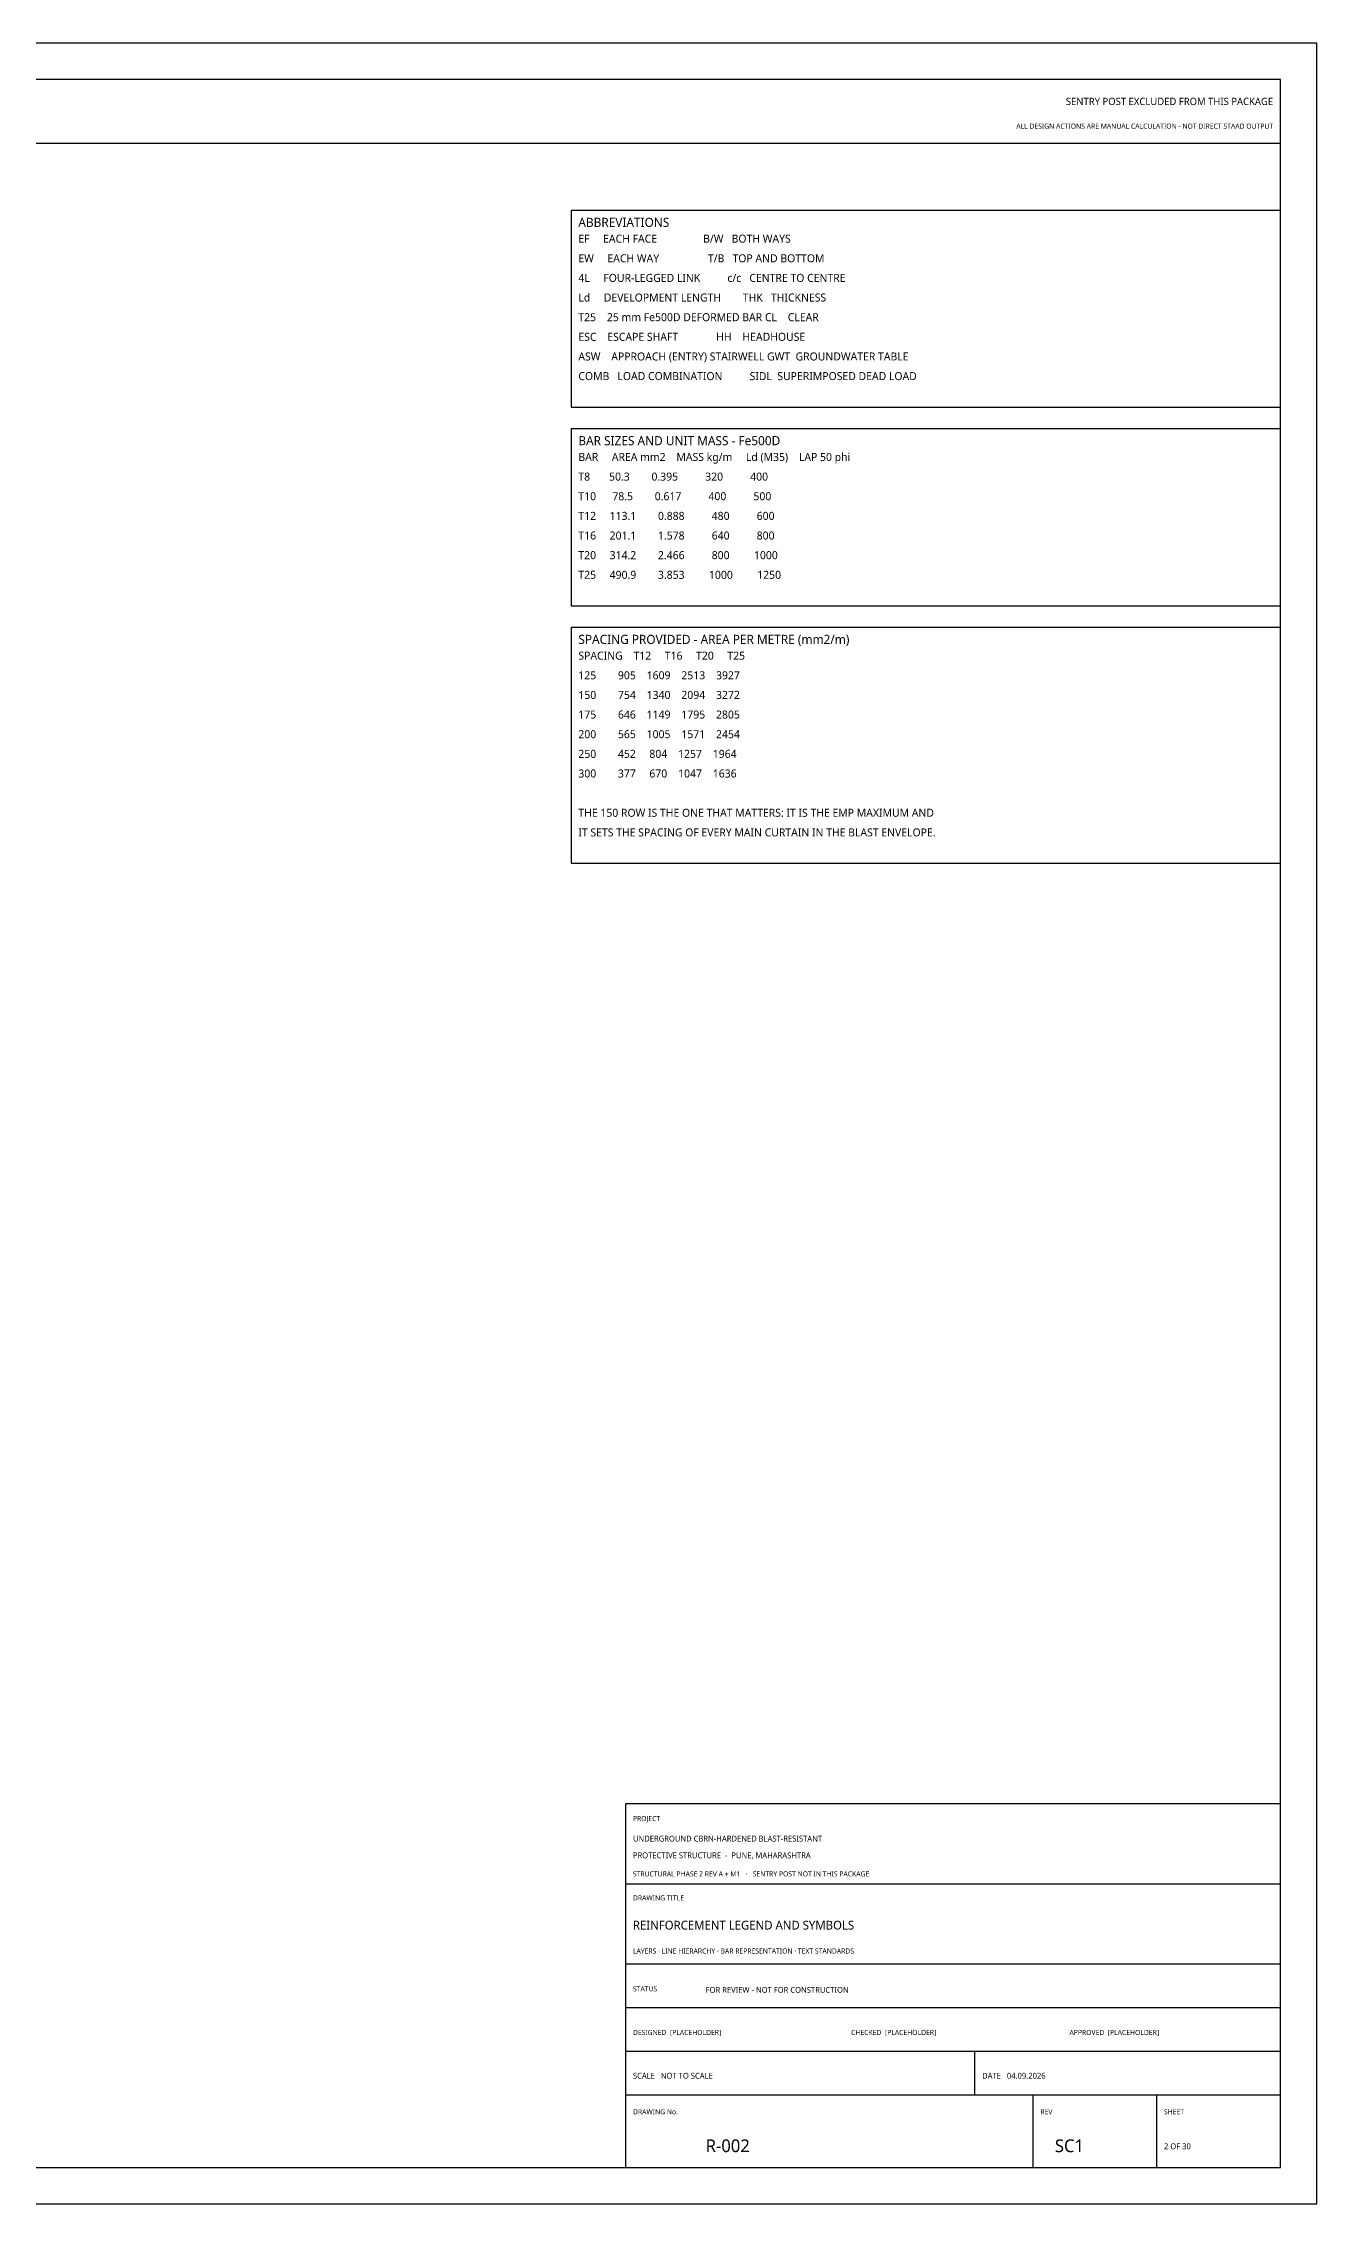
# Model space of a CAD drawing. Header units: millimetres. Extents: x 0 to 841, y 0 to 594.
# Drawn here: x 491 to 841, y 0 to 594 of the extents above; entities that cross this region are included whole.
import ezdxf
from ezdxf.enums import TextEntityAlignment as Align

# ---------------------------------------------------------------- set-up
doc = ezdxf.new("R2010")
doc.units = ezdxf.units.MM
for name, color, linetype in [('S-BLAST', 1, 'Continuous'), ('S-NOTE', 7, 'Continuous'), ('S-TITLE', 7, 'Continuous')]:
    doc.layers.add(name, color=color, linetype=linetype)
doc.styles.add('OpenSans', font='OpenSans-Regular.ttf')

msp = doc.modelspace()

# ---------------------------------------------------------------- linework, layer by layer
at = {"layer": 'S-TITLE'}
for p, q in [((10, 566.5), (831, 566.5)), ((651, 88), (831, 88)), ((651, 66), (831, 66)), ((651, 54), (831, 54)), ((651, 42), (831, 42)), ((747, 30), (747, 42)), ((651, 30), (831, 30)), ((763, 10), (763, 30)), ((797, 10), (797, 30))]:
    msp.add_line(p, q, dxfattribs=at)
for points in [[(0, 0), (841, 0), (841, 594), (0, 594)], [(10, 10), (831, 10), (831, 584), (10, 584)], [(636, 493.98), (831, 493.98), (831, 548), (636, 548)], [(636, 439.35), (831, 439.35), (831, 487.98), (636, 487.98)], [(636, 368.53), (831, 368.53), (831, 433.35), (636, 433.35)], [(651, 10), (831, 10), (831, 110), (651, 110)]]:
    msp.add_lwpolyline(points, close=True, dxfattribs=at)

# ---------------------------------------------------------------- texts
at = {"layer": 'S-BLAST', "style": 'OpenSans'}
for s, height, p in [('SENTRY POST EXCLUDED FROM THIS PACKAGE', 2, (829, 577)), ('ALL DESIGN ACTIONS ARE MANUAL CALCULATION - NOT DIRECT STAAD OUTPUT', 1.4, (829, 570.5))]:
    msp.add_text(s, height=height, dxfattribs=at).set_placement(p, align=Align.RIGHT)
msp.add_text('FOR REVIEW - NOT FOR CONSTRUCTION', height=1.6, dxfattribs=at).set_placement((673, 58))
at = {"layer": 'S-NOTE', "style": 'OpenSans'}
for s, p in [('EF     EACH FACE                 B/W   BOTH WAYS', (638, 539.17)), ('EW     EACH WAY                  T/B   TOP AND BOTTOM', (638, 533.77)), ('4L     FOUR-LEGGED LINK          c/c   CENTRE TO CENTRE', (638, 528.38)), ('Ld     DEVELOPMENT LENGTH        THK   THICKNESS', (638, 522.98)), ('T25    25 mm Fe500D DEFORMED BAR CL    CLEAR', (638, 517.58)), ('ESC    ESCAPE SHAFT              HH    HEADHOUSE', (638, 512.18)), ('ASW    APPROACH (ENTRY) STAIRWELL GWT  GROUNDWATER TABLE', (638, 506.78)), ('COMB   LOAD COMBINATION          SIDL  SUPERIMPOSED DEAD LOAD', (638, 501.38)), ('BAR     AREA mm2    MASS kg/m     Ld (M35)    LAP 50 phi', (638, 479.15)), ('T8       50.3        0.395          320          400', (638, 473.75)), ('T10      78.5        0.617          400          500', (638, 468.35)), ('T12     113.1        0.888          480          600', (638, 462.95)), ('T16     201.1        1.578          640          800', (638, 457.55)), ('T20     314.2        2.466          800         1000', (638, 452.15)), ('T25     490.9        3.853         1000         1250', (638, 446.75)), ('SPACING    T12     T16     T20     T25', (638, 424.53)), ('125        905    1609    2513    3927', (638, 419.13)), ('150        754    1340    2094    3272', (638, 413.73)), ('175        646    1149    1795    2805', (638, 408.33)), ('200        565    1005    1571    2454', (638, 402.93)), ('250        452     804    1257    1964', (638, 397.53)), ('300        377     670    1047    1636', (638, 392.13)), ('THE 150 ROW IS THE ONE THAT MATTERS: IT IS THE EMP MAXIMUM AND', (638, 381.33)), ('IT SETS THE SPACING OF EVERY MAIN CURTAIN IN THE BLAST ENVELOPE.', (638, 375.93))]:
    msp.add_text(s, height=2.2, dxfattribs=at).set_placement(p)
at = {"layer": 'S-TITLE', "style": 'OpenSans'}
for s, height, p in [('ABBREVIATIONS', 2.5, (638, 543.5)), ('BAR SIZES AND UNIT MASS - Fe500D', 2.5, (638, 483.48)), ('SPACING PROVIDED - AREA PER METRE (mm2/m)', 2.5, (638, 428.85)), ('PROJECT', 1.4, (653, 105.2)), ('UNDERGROUND CBRN-HARDENED BLAST-RESISTANT', 1.6, (653, 99.6)), ('PROTECTIVE STRUCTURE  -  PUNE, MAHARASHTRA', 1.6, (653, 95)), ('STRUCTURAL PHASE 2 REV A + M1   ·   SENTRY POST NOT IN THIS PACKAGE', 1.4, (653, 90)), ('DRAWING TITLE', 1.4, (653, 83.4)), ('REINFORCEMENT LEGEND AND SYMBOLS', 2.4, (653, 75.4)), ('LAYERS · LINE HIERARCHY · BAR REPRESENTATION · TEXT STANDARDS', 1.4, (653, 68.8)), ('STATUS', 1.4, (653, 58.4)), ('DESIGNED  [PLACEHOLDER]', 1.4, (653, 46.4)), ('CHECKED  [PLACEHOLDER]', 1.4, (713, 46.4)), ('APPROVED  [PLACEHOLDER]', 1.4, (773, 46.4)), ('SCALE   NOT TO SCALE', 1.6, (653, 34.4)), ('DATE   04.09.2026', 1.6, (749, 34.4)), ('DRAWING No.', 1.4, (653, 24.6)), ('REV', 1.4, (765, 24.6)), ('SHEET', 1.4, (799, 24.6)), ('R-002', 3.5, (673, 14.2)), ('SC1', 3.5, (769, 14.2)), ('2 OF 30', 1.6, (799, 15))]:
    msp.add_text(s, height=height, dxfattribs=at).set_placement(p)

doc.saveas('drawing.dxf')
